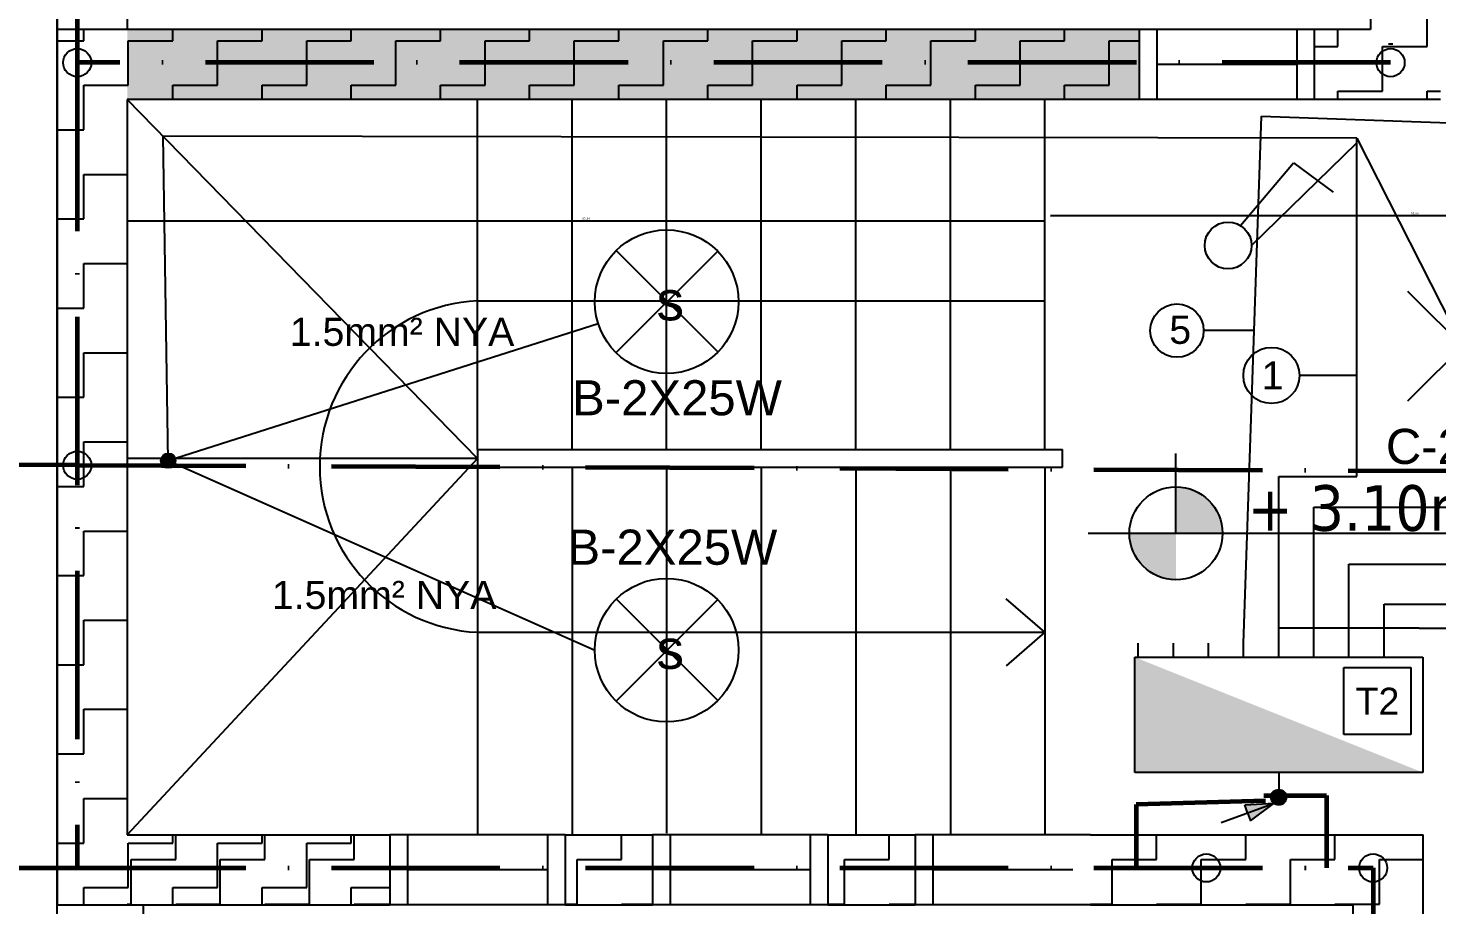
# Model space of a CAD drawing. Header units: millimetres. Extents: x 154 to 5560, y 36 to 724.
# Drawn here: x 2175.1 to 2275.4, y 291.8 to 354.3 of the extents above; entities that cross this region are included whole.
import ezdxf

# ---------------------------------------------------------------- set-up
doc = ezdxf.new("R2010")
doc.units = ezdxf.units.MM
doc.linetypes.add('ACAD_ISO10W100', pattern=[18, 12, -3, 0, -3])
for name, color, linetype in [('KUVVETLİ AKIM', 90, 'Continuous'), ('MİMARİ PLAN', 8, 'Continuous'), ('SEMBOL LİSTESİ', 7, 'Continuous'), ('topraklama', 104, 'Continuous')]:
    doc.layers.add(name, color=color, linetype=linetype)
doc.styles.get("Standard").update_dxf_attribs({"font": 'arial.ttf'})
doc.styles.add('taho', font='tahoma.ttf')
doc.dimstyles.new('PATO', dxfattribs={"dimtxt": 0.15, "dimasz": 0.1, "dimexe": 0.02, "dimexo": 0, "dimgap": 0.1, "dimtad": 2, "dimzin": 1, "dimdsep": 46, "dimtxsty": 'taho', "dimblk": 'ARCHTICK', "dimcen": 0.1, "dimse1": 1, "dimse2": 1, "dimclrd": 256, "dimclre": 1, "dimclrt": 256, "dimadec": 0, "dimazin": 0, "dimtfac": 1, "dimtix": 1, "dimtmove": 0, "dimatfit": 3, "dimldrblk": 'ARCHTICK', "dimfxl": 1, "dimtolj": 1, "dimtzin": 0, "dimarcsym": 0})

# ---------------------------------------------------------------- blocks, each defined once
blk = doc.blocks.new('_ARCHTICK')
at = {"color": 0, "linetype": 'ByBlock', "const_width": 0.15}
blk.add_lwpolyline([(-0.5, -0.5), (0.5, 0.5)], dxfattribs=at)
blk = doc.blocks.new('*D104')
at = {"layer": 'Defpoints', "color": 0, "transparency": 16777216}
for p in [(2247.91, 340.9), (2299.79, 336.06), (2247.91, 334.77)]:
    blk.add_point(p, dxfattribs=at)
at = {"layer": 'MİMARİ PLAN', "lineweight": -2, "transparency": 16777216}
blk.add_line((2299.79, 340.9), (2247.91, 340.9), dxfattribs=at)
at = {"layer": 'MİMARİ PLAN', "lineweight": -2, "transparency": 16777216, "xscale": 0.1, "yscale": 0.1, "zscale": 0.1, "rotation": 180}
blk.add_blockref('_ARCHTICK', (2247.91, 340.9), dxfattribs=at)
at = {"layer": 'MİMARİ PLAN', "lineweight": -2, "transparency": 16777216, "xscale": 0.1, "yscale": 0.1, "zscale": 0.1}
blk.add_blockref('_ARCHTICK', (2299.79, 340.9), dxfattribs=at)
at = {"layer": 'MİMARİ PLAN', "transparency": 16777216, "insert": (2273.85, 341.08), "char_height": 0.15, "attachment_point": 5, "style": 'taho'}
blk.add_mtext('\\A1;51.88', dxfattribs=at)
blk = doc.blocks.new('*D106')
at = {"layer": 'Defpoints', "color": 0, "transparency": 16777216}
for p in [(2269.45, 307.03), (2177.17, 306.72), (2177.17, 269.57)]:
    blk.add_point(p, dxfattribs=at)
at = {"layer": 'MİMARİ PLAN', "lineweight": -2, "transparency": 16777216}
blk.add_line((2269.45, 269.57), (2177.17, 269.57), dxfattribs=at)
at = {"layer": 'MİMARİ PLAN', "lineweight": -2, "transparency": 16777216, "xscale": 0.1, "yscale": 0.1, "zscale": 0.1, "rotation": 180}
blk.add_blockref('_ARCHTICK', (2177.17, 269.57), dxfattribs=at)
at = {"layer": 'MİMARİ PLAN', "lineweight": -2, "transparency": 16777216, "xscale": 0.1, "yscale": 0.1, "zscale": 0.1}
blk.add_blockref('_ARCHTICK', (2269.45, 269.57), dxfattribs=at)
at = {"layer": 'MİMARİ PLAN', "transparency": 16777216, "insert": (2223.31, 269.39), "char_height": 0.15, "attachment_point": 5, "style": 'taho'}
blk.add_mtext('\\A1;92.28', dxfattribs=at)
blk = doc.blocks.new('*D108')
at = {"layer": 'Defpoints', "color": 0, "transparency": 16777216}
for p in [(2182.16, 340.53), (2182.16, 335.98), (2247.5, 335.98)]:
    blk.add_point(p, dxfattribs=at)
at = {"layer": 'MİMARİ PLAN', "lineweight": -2, "transparency": 16777216}
blk.add_line((2247.5, 340.53), (2182.16, 340.53), dxfattribs=at)
at = {"layer": 'MİMARİ PLAN', "lineweight": -2, "transparency": 16777216, "xscale": 0.1, "yscale": 0.1, "zscale": 0.1, "rotation": 180}
blk.add_blockref('_ARCHTICK', (2182.16, 340.53), dxfattribs=at)
at = {"layer": 'MİMARİ PLAN', "lineweight": -2, "transparency": 16777216, "xscale": 0.1, "yscale": 0.1, "zscale": 0.1}
blk.add_blockref('_ARCHTICK', (2247.5, 340.53), dxfattribs=at)
at = {"layer": 'MİMARİ PLAN', "transparency": 16777216, "insert": (2214.83, 340.71), "char_height": 0.15, "attachment_point": 5, "style": 'taho'}
blk.add_mtext('\\A1;65.34', dxfattribs=at)
blk = doc.blocks.new('*D132')
at = {"layer": 'Defpoints', "color": 0, "transparency": 16777216}
for p in [(2177.17, 391.9), (2270.69, 379.76), (2177.17, 354.18)]:
    blk.add_point(p, dxfattribs=at)
at = {"layer": 'MİMARİ PLAN', "lineweight": -2, "transparency": 16777216}
blk.add_line((2270.69, 391.9), (2177.17, 391.9), dxfattribs=at)
at = {"layer": 'MİMARİ PLAN', "lineweight": -2, "transparency": 16777216, "xscale": 0.1, "yscale": 0.1, "zscale": 0.1, "rotation": 180}
blk.add_blockref('_ARCHTICK', (2177.17, 391.9), dxfattribs=at)
at = {"layer": 'MİMARİ PLAN', "lineweight": -2, "transparency": 16777216, "xscale": 0.1, "yscale": 0.1, "zscale": 0.1}
blk.add_blockref('_ARCHTICK', (2270.69, 391.9), dxfattribs=at)
at = {"layer": 'MİMARİ PLAN', "transparency": 16777216, "insert": (2223.93, 392.07), "char_height": 0.15, "attachment_point": 5, "style": 'taho'}
blk.add_mtext('\\A1;93.52', dxfattribs=at)
blk = doc.blocks.new('*D133')
at = {"layer": 'Defpoints', "color": 0, "transparency": 16777216}
for p in [(2188.52, 349.19), (2166.37, 296.81), (2188.52, 296.81)]:
    blk.add_point(p, dxfattribs=at)
at = {"layer": 'MİMARİ PLAN', "lineweight": -2, "transparency": 16777216}
blk.add_line((2166.37, 349.19), (2166.37, 296.81), dxfattribs=at)
at = {"layer": 'MİMARİ PLAN', "lineweight": -2, "transparency": 16777216, "xscale": 0.1, "yscale": 0.1, "zscale": 0.1}
for p, rotation in [((2166.37, 349.19), 90), ((2166.37, 296.81), 270)]:
    blk.add_blockref('_ARCHTICK', p, dxfattribs=dict(at, rotation=rotation))
at = {"layer": 'MİMARİ PLAN', "transparency": 16777216, "insert": (2166.19, 323), "char_height": 0.15, "attachment_point": 5, "rotation": 90, "style": 'taho'}
blk.add_mtext('\\A1;52.37', dxfattribs=at)
blk = doc.blocks.new('*D134')
at = {"layer": 'Defpoints', "color": 0, "transparency": 16777216}
for p in [(2210.46, 354.18), (2166.37, 349.19), (2215.44, 349.19)]:
    blk.add_point(p, dxfattribs=at)
at = {"layer": 'MİMARİ PLAN', "lineweight": -2, "transparency": 16777216}
blk.add_line((2166.37, 354.18), (2166.37, 349.19), dxfattribs=at)
at = {"layer": 'MİMARİ PLAN', "lineweight": -2, "transparency": 16777216, "xscale": 0.1, "yscale": 0.1, "zscale": 0.1}
for p, rotation in [((2166.37, 354.18), 90), ((2166.37, 349.19), 270)]:
    blk.add_blockref('_ARCHTICK', p, dxfattribs=dict(at, rotation=rotation))
at = {"layer": 'MİMARİ PLAN', "transparency": 16777216, "insert": (2166.19, 351.68), "char_height": 0.15, "attachment_point": 5, "rotation": 90, "style": 'taho'}
blk.add_mtext('\\A1;4.99', dxfattribs=at)
blk = doc.blocks.new('*D135')
at = {"layer": 'Defpoints', "color": 0, "transparency": 16777216}
for p in [(2210.46, 296.81), (2166.37, 291.83), (2215.44, 291.83)]:
    blk.add_point(p, dxfattribs=at)
at = {"layer": 'MİMARİ PLAN', "lineweight": -2, "transparency": 16777216}
blk.add_line((2166.37, 296.81), (2166.37, 291.83), dxfattribs=at)
at = {"layer": 'MİMARİ PLAN', "lineweight": -2, "transparency": 16777216, "xscale": 0.1, "yscale": 0.1, "zscale": 0.1}
for p, rotation in [((2166.37, 296.81), 90), ((2166.37, 291.83), 270)]:
    blk.add_blockref('_ARCHTICK', p, dxfattribs=dict(at, rotation=rotation))
at = {"layer": 'MİMARİ PLAN', "transparency": 16777216, "insert": (2166.19, 294.32), "char_height": 0.15, "attachment_point": 5, "rotation": 90, "style": 'taho'}
blk.add_mtext('\\A1;4.99', dxfattribs=at)
blk = doc.blocks.new('*D143')
at = {"layer": 'Defpoints', "color": 0, "transparency": 16777216}
for p in [(2123.62, 291.83), (2166.37, 287.44), (2269.45, 287.44)]:
    blk.add_point(p, dxfattribs=at)
at = {"layer": 'MİMARİ PLAN', "lineweight": -2, "transparency": 16777216}
blk.add_line((2166.37, 291.83), (2166.37, 287.44), dxfattribs=at)
at = {"layer": 'MİMARİ PLAN', "lineweight": -2, "transparency": 16777216, "xscale": 0.1, "yscale": 0.1, "zscale": 0.1}
for p, rotation in [((2166.37, 291.83), 90), ((2166.37, 287.44), 270)]:
    blk.add_blockref('_ARCHTICK', p, dxfattribs=dict(at, rotation=rotation))
at = {"layer": 'MİMARİ PLAN', "transparency": 16777216, "insert": (2166.55, 289.63), "char_height": 0.15, "attachment_point": 5, "rotation": 90, "style": 'taho'}
blk.add_mtext('\\A1;4.39', dxfattribs=at)
blk = doc.blocks.new('*D160')
at = {"layer": 'Defpoints', "color": 0, "transparency": 16777216}
for p in [(2184.73, 354.18), (2154.29, 291.83), (2184.73, 291.83)]:
    blk.add_point(p, dxfattribs=at)
at = {"layer": 'MİMARİ PLAN', "lineweight": -2, "transparency": 16777216}
blk.add_line((2154.29, 354.18), (2154.29, 291.83), dxfattribs=at)
at = {"layer": 'MİMARİ PLAN', "lineweight": -2, "transparency": 16777216, "xscale": 0.1, "yscale": 0.1, "zscale": 0.1}
for p, rotation in [((2154.29, 354.18), 90), ((2154.29, 291.83), 270)]:
    blk.add_blockref('_ARCHTICK', p, dxfattribs=dict(at, rotation=rotation))
at = {"layer": 'MİMARİ PLAN', "transparency": 16777216, "insert": (2154.11, 323), "char_height": 0.15, "attachment_point": 5, "rotation": 90, "style": 'taho'}
blk.add_mtext('\\A1;62.35', dxfattribs=at)
blk = doc.blocks.new('*D162')
at = {"layer": 'Defpoints', "color": 0, "transparency": 16777216}
for p in [(2177.17, 291.83), (2177.17, 231.97), (2183.3, 231.97)]:
    blk.add_point(p, dxfattribs=at)
at = {"layer": 'MİMARİ PLAN', "lineweight": -2, "transparency": 16777216}
blk.add_line((2183.3, 291.83), (2183.3, 231.97), dxfattribs=at)
at = {"layer": 'MİMARİ PLAN', "lineweight": -2, "transparency": 16777216, "xscale": 0.1, "yscale": 0.1, "zscale": 0.1}
for p, rotation in [((2183.3, 291.83), 90), ((2183.3, 231.97), 270)]:
    blk.add_blockref('_ARCHTICK', p, dxfattribs=dict(at, rotation=rotation))
at = {"layer": 'MİMARİ PLAN', "transparency": 16777216, "insert": (2183.47, 261.9), "char_height": 0.15, "attachment_point": 5, "rotation": 90, "style": 'taho'}
blk.add_mtext('\\A1;59.86', dxfattribs=at)

msp = doc.modelspace()

# ---------------------------------------------------------------- hatches: boundary and pattern name
at = {"layer": 'KUVVETLİ AKIM'}
h = msp.add_hatch(color=256, dxfattribs=at)
h.dxf.hatch_style = 1
h.paths.add_polyline_path([(2185.067, 323.986), (2185.072, 323.625), (2185.569, 323.625, 0.3308906)])
h.paths.add_polyline_path([(2185.075, 323.467), (2185.072, 323.625), (2184.58, 323.625, 0.0773485), (2184.556, 323.467, 0.8100263), (2185.549, 323.256)])
h.paths.add_polyline_path([(2185.594, 323.467, 0.0773485), (2185.569, 323.625), (2185.075, 323.467), (2185.549, 323.256, 0.1049563)])
h.paths.add_polyline_path([(2185.569, 323.625), (2185.072, 323.625), (2185.075, 323.467)])
h.paths.add_polyline_path([(2185.067, 323.986, 0.321936), (2184.58, 323.625), (2185.072, 323.625)])
h = msp.add_hatch(color=256, dxfattribs=at)
h.dxf.hatch_style = 1
h.paths.add_polyline_path([(2264.7, 299.487, 1), (2263.602, 299.487, 0.2206343), (2263.796, 299.068), (2263.816, 299.069), (2263.805, 299.061, 0.6313188)], flags=17)
h.paths.add_polyline_path([(2263.602, 299.487, -1), (2264.7, 299.487, -0.6313188), (2263.805, 299.061), (2262.143, 297.819), (2261.938, 298.383), (2261.732, 298.947), (2263.796, 299.068, -0.2206343)])
h = msp.add_hatch(color=256, dxfattribs=at)
h.dxf.hatch_style = 1
h.paths.add_polyline_path([(2264.7, 299.487, 1), (2263.602, 299.487, 0.2206343), (2263.796, 299.068), (2263.816, 299.069), (2263.805, 299.061, 0.6313188)])
at = {"layer": 'MİMARİ PLAN'}
h = msp.add_hatch(dxfattribs=at)
h.set_pattern_fill('ZIGZAG', color=256, style=0)
h.set_pattern_definition([(0, (1658.768, 622.8353), (3.175, 3.175), [3.175, -3.175]), (90, (1661.943, 622.8353), (-3.175, 3.175), [3.175, -3.175])])
h.paths.add_polyline_path([(2325.561, 370.554), (2270.692, 370.554), (2270.692, 354.177), (2266.686, 354.177), (2266.686, 349.188), (2275.68, 349.188), (2275.68, 365.566), (2325.561, 365.566)])
h = msp.add_hatch(dxfattribs=at)
h.set_pattern_fill('ZIGZAG', color=256, style=0)
h.set_pattern_definition([(0, (1655.1787, 588.325), (3.175, 3.175), [3.175, -3.175]), (90, (1658.3537, 588.325), (-3.175, 3.175), [3.175, -3.175])])
h.paths.add_polyline_path([(2182.158, 349.188), (2207.098, 349.188), (2254.216, 349.188), (2254.216, 354.177), (2177.17, 354.177), (2177.17, 291.826), (2200.863, 291.826), (2200.863, 296.814), (2182.158, 296.814)])
msp.add_hatch(color=256, dxfattribs=at).paths.add_polyline_path([(2254.216, 354.177), (2182.158, 354.177), (2182.158, 349.188), (2207.098, 349.188), (2254.216, 349.188)])
h = msp.add_hatch(color=256, dxfattribs=at)
h.dxf.hatch_style = 1
h.paths.add_polyline_path([(2256.835, 314.973, -0.4142136), (2253.519, 318.289), (2256.835, 318.289)])
h.paths.add_polyline_path([(2260.151, 318.289), (2256.835, 318.289), (2256.835, 321.605, -0.4142136)])
h = msp.add_hatch(dxfattribs=at)
h.set_pattern_fill('ZIGZAG', color=256, style=0)
h.set_pattern_definition([(0, (1655.3787, 587.1492), (3.175, 3.175), [3.175, -3.175]), (90, (1658.5537, 587.1492), (-3.175, 3.175), [3.175, -3.175])])
h.paths.add_polyline_path([(2274.437, 274.968), (2269.449, 274.968), (2269.449, 262.498), (2274.437, 262.498)])
h.paths.add_polyline_path([(2274.437, 296.814), (2250.743, 296.814), (2250.743, 291.826), (2269.449, 291.826), (2269.449, 287.438), (2274.437, 287.438)])
h.paths.add_polyline_path([(2238.273, 296.814), (2232.038, 296.814), (2232.038, 291.826), (2238.273, 291.826)])
h.paths.add_polyline_path([(2219.568, 296.814), (2213.333, 296.814), (2213.333, 291.826), (2219.568, 291.826)])
h.paths.add_polyline_path([(2200.863, 296.814), (2182.158, 296.814), (2182.158, 291.826), (2200.863, 291.826)])

# ---------------------------------------------------------------- linework, layer by layer
for p, q in [((2262.412, 332.725), (2258.805, 332.725)), ((2269.724, 329.532), (2265.633, 329.532))]:
    msp.add_line(p, q)
for centre, radius in [((2256.905, 332.725), 1.9), ((2263.633, 329.532), 2)]:
    msp.add_circle(centre, radius)
at = {"layer": 'KUVVETLİ AKIM'}
for p, q in [((2261.651, 310.462), (2262.934, 347.994)), ((2262.934, 347.994), (2276.943, 347.515)), ((2269.724, 346.442), (2184.701, 346.582)), ((2185.075, 323.467), (2184.701, 346.582)), ((2262.215, 338.795), (2269.724, 346.102)), ((2269.724, 346.102), (2269.724, 346.442)), ((2269.724, 346.442), (2277.24, 331.622)), ((2269.724, 322.331), (2269.724, 346.102)), ((2185.075, 323.467), (2215.695, 333.234)), ((2185.075, 323.467), (2215.453, 309.963)), ((2264.151, 310.462), (2264.151, 322.331)), ((2264.151, 322.331), (2269.724, 322.331)), ((2266.651, 310.462), (2266.651, 320.147)), ((2266.651, 320.147), (2305.27, 320.147)), ((2269.151, 310.462), (2269.151, 316.099)), ((2269.151, 316.099), (2297.261, 316.099)), ((2271.651, 310.462), (2271.651, 313.24)), ((2271.651, 313.24), (2294.603, 313.24)), ((2274.151, 311.544), (2264.151, 311.544)), ((2274.151, 311.544), (2276.541, 311.544)), ((2254.151, 309.462), (2254.151, 310.462)), ((2256.651, 309.462), (2256.651, 310.462)), ((2259.151, 309.462), (2259.151, 310.462)), ((2261.651, 309.462), (2261.651, 310.462)), ((2264.151, 309.462), (2264.151, 310.462)), ((2266.651, 309.462), (2266.651, 310.462)), ((2269.151, 309.462), (2269.151, 310.462)), ((2271.651, 309.462), (2271.651, 310.462)), ((2264.151, 301.26), (2264.151, 300.215)), ((2264.151, 300.215), (2264.151, 299.487)), ((2260.059, 297.697), (2263.816, 299.069)), ((2261.732, 298.947), (2263.816, 299.069)), ((2261.938, 298.383), (2261.732, 298.947)), ((2262.143, 297.819), (2263.816, 299.069)), ((2261.938, 298.383), (2262.143, 297.819))]:
    msp.add_line(p, q, dxfattribs=at)
for centre, radius in [((2185.075, 323.467), 0.519), ((2264.151, 299.487), 0.549)]:
    msp.add_circle(centre, radius, dxfattribs=at)
at = {"layer": 'MİMARİ PLAN'}
for p, q in [((2182.158, 497.831), (2182.158, 354.177)), ((2177.17, 496.501), (2177.17, 354.177)), ((2270.692, 370.554), (2270.692, 354.177)), ((2254.216, 354.177), (2177.17, 354.177)), ((2254.216, 354.177), (2254.216, 349.188)), ((2266.686, 354.177), (2254.216, 354.177)), ((2255.463, 354.177), (2255.463, 349.188)), ((2265.439, 354.177), (2265.439, 349.188)), ((2270.692, 354.177), (2266.686, 354.177)), ((2266.686, 354.177), (2266.686, 349.188)), ((2265.439, 351.683), (2255.463, 351.683)), ((2254.216, 349.188), (2182.158, 349.188)), ((2207.098, 349.188), (2182.158, 349.188)), ((2207.098, 323.625), (2182.158, 349.188)), ((2207.098, 324.248), (2207.098, 349.188)), ((2213.832, 324.248), (2213.832, 349.188)), ((2220.566, 324.248), (2220.566, 349.188)), ((2227.3, 324.248), (2227.3, 349.188)), ((2234.033, 324.248), (2234.033, 349.188)), ((2240.767, 324.248), (2240.767, 349.188)), ((2247.501, 324.248), (2247.501, 349.188)), ((2266.686, 349.188), (2254.216, 349.188)), ((2275.68, 349.188), (2266.686, 349.188)), ((2207.098, 334.848), (2247.501, 334.848)), ((2207.098, 324.248), (2207.098, 296.814)), ((2207.098, 324.248), (2240.767, 324.248)), ((2207.098, 324.248), (2248.748, 324.248)), ((2248.748, 323.001), (2248.748, 324.248)), ((2207.098, 323.625), (2182.158, 296.814)), ((2207.098, 323.625), (2182.158, 323.625)), ((2207.098, 323.001), (2242.014, 323.001)), ((2207.098, 323.001), (2248.748, 323.001)), ((2213.832, 323.001), (2213.832, 296.814)), ((2220.566, 323.001), (2220.566, 296.925)), ((2227.3, 323.001), (2227.3, 296.814)), ((2234.033, 323.001), (2234.033, 296.814)), ((2240.767, 323.001), (2240.767, 296.814)), ((2247.501, 323.001), (2247.501, 296.814)), ((2256.835, 318.289), (2256.835, 323.963)), ((2250.571, 318.289), (2280.038, 318.289)), ((2247.501, 311.237), (2244.732, 313.627)), ((2207.098, 311.237), (2247.501, 311.237)), ((2247.501, 311.237), (2244.732, 308.848)), ((2182.158, 296.814), (2200.863, 296.814)), ((2200.863, 296.814), (2200.863, 291.826)), ((2213.333, 296.814), (2200.863, 296.814)), ((2202.11, 296.814), (2202.11, 291.826)), ((2212.086, 296.814), (2212.086, 291.826)), ((2213.333, 296.814), (2219.568, 296.814)), ((2213.333, 296.814), (2213.333, 291.826)), ((2219.568, 296.814), (2219.568, 291.826)), ((2232.038, 296.814), (2219.568, 296.814)), ((2220.815, 296.814), (2220.815, 291.826)), ((2230.791, 296.814), (2230.791, 291.826)), ((2232.038, 296.814), (2238.273, 296.814)), ((2232.038, 296.814), (2232.038, 291.826)), ((2238.273, 296.814), (2238.273, 291.826)), ((2250.743, 296.814), (2238.273, 296.814)), ((2239.52, 296.814), (2239.52, 291.826)), ((2250.743, 296.814), (2274.437, 296.814)), ((2274.437, 287.438), (2274.437, 296.814)), ((2212.086, 294.32), (2202.11, 294.32)), ((2230.791, 294.32), (2220.815, 294.32)), ((2249.496, 294.32), (2239.52, 294.32)), ((2177.17, 291.826), (2182.158, 291.826)), ((2177.17, 291.826), (2200.863, 291.826)), ((2213.333, 291.826), (2200.863, 291.826)), ((2213.333, 291.826), (2219.568, 291.826)), ((2232.038, 291.826), (2219.568, 291.826)), ((2232.038, 291.826), (2238.273, 291.826)), ((2250.743, 291.826), (2238.273, 291.826)), ((2250.743, 291.826), (2269.449, 291.826)), ((2269.449, 287.438), (2269.449, 291.826))]:
    msp.add_line(p, q, dxfattribs=at)
at = {"layer": 'MİMARİ PLAN', "ltscale": 0.2}
for p, q in [((2177.17, 354.177), (2177.17, 291.826)), ((2182.158, 349.188), (2182.158, 296.814))]:
    msp.add_line(p, q, dxfattribs=at)
at = {"layer": 'MİMARİ PLAN'}
msp.add_lwpolyline([(2478.448, 64.297), (2177.17, 64.297), (2177.17, 677.828), (2478.448, 677.828), (2478.448, 64.297)], dxfattribs=at)
msp.add_circle((2256.835, 318.289), 3.316, dxfattribs=at)
msp.add_arc((2207.68, 323.043), 11.82, 92.82284, 267.17716, dxfattribs=at)
at = {"layer": 'SEMBOL LİSTESİ', "color": 7}
for p, q in [((2261.441, 340.204), (2265.214, 344.681)), ((2265.214, 344.681), (2268.026, 342.585)), ((2253.898, 309.462), (2274.404, 309.462)), ((2253.898, 301.26), (2253.898, 309.462)), ((2274.404, 309.462), (2274.404, 301.26)), ((2274.404, 301.26), (2253.898, 301.26))]:
    msp.add_line(p, q, dxfattribs=at)
at = {"layer": 'SEMBOL LİSTESİ', "color": 7, "linetype": 'Continuous'}
for p, q in [((2216.992, 331.19), (2224.223, 338.421)), ((2224.223, 331.19), (2216.992, 338.421)), ((2281.141, 327.721), (2273.339, 335.522)), ((2273.339, 327.721), (2281.141, 335.522)), ((2216.992, 306.366), (2224.223, 313.597)), ((2224.223, 306.366), (2216.992, 313.597))]:
    msp.add_line(p, q, dxfattribs=at)
at = {"layer": 'SEMBOL LİSTESİ'}
for p, q in [((2268.793, 308.728), (2273.569, 308.728)), ((2268.793, 303.952), (2268.793, 308.728)), ((2273.569, 308.728), (2273.569, 303.952)), ((2273.569, 303.952), (2268.793, 303.952))]:
    msp.add_line(p, q, dxfattribs=at)
for centre in [(2178.594, 351.816), (2272.117, 351.816), (2178.594, 323.135), (2258.997, 294.453), (2270.873, 294.453)]:
    msp.add_circle(centre, 1, dxfattribs=at)
at = {"layer": 'SEMBOL LİSTESİ', "color": 7}
for centre, radius in [((2260.546, 338.795), 1.668), ((2220.566, 334.788), 5.113), ((2220.566, 309.963), 5.113)]:
    msp.add_circle(centre, radius, dxfattribs=at)
msp.add_solid([(2274.404, 301.26), (2253.898, 309.462), (2253.898, 301.26)], dxfattribs=at)
at = {"layer": 'topraklama', "linetype": 'ACAD_ISO10W100', "lineweight": 60}
for p, q in [((2272.117, 368.194), (2272.117, 351.816)), ((2178.594, 359.742), (2178.594, 351.816)), ((2272.117, 351.816), (2178.594, 351.816)), ((2178.594, 351.816), (2178.594, 294.453)), ((2178.594, 323.135), (2172.974, 323.16)), ((2178.594, 323.135), (2400.064, 322.25)), ((2263.209, 299.23), (2254.009, 298.978)), ((2254.009, 298.978), (2254.009, 294.453)), ((2263.081, 299.621), (2267.548, 299.621)), ((2267.548, 299.621), (2267.548, 294.453)), ((2172.298, 294.453), (2178.594, 294.453)), ((2178.594, 294.453), (2270.873, 294.453)), ((2270.873, 294.453), (2270.873, 162.202))]:
    msp.add_line(p, q, dxfattribs=at)

# ---------------------------------------------------------------- texts
at = {"attachment_point": 1}
for s, width, insert, char_height in [('1.5mm² NYA', 16.33195, (2193.73, 333.641), 2), ('{\\H0.5x;5}', 2.42692, (2256.36, 333.784), 4), ('{\\H0.5x;1}', 2.42692, (2262.934, 330.534), 4), ('B-2X25W', 21.27453, (2213.832, 329.194), 2.5), ('C-20W', 21.27453, (2271.782, 325.731), 2.5), ('B-2X25W', 21.27453, (2213.501, 318.551), 2.5), ('1.5mm² NYA', 16.33195, (2192.454, 314.902), 2)]:
    msp.add_mtext_dynamic_manual_height_columns(s, width=width, gutter_width=20, heights=[0], dxfattribs=dict(at, insert=insert, char_height=char_height))
at = {"layer": 'MİMARİ PLAN', "style": 'taho'}
msp.add_text('+ 3.10m.', height=3.2459, dxfattribs=at).set_placement((2261.943, 318.471))
at = {"layer": 'SEMBOL LİSTESİ', "attachment_point": 1}
for s, width, gutter_width, insert, char_height in [('s', 2.54979, 14.013, (2219.844, 336.262), 2.803), ('s', 2.54979, 14.013, (2219.844, 311.438), 2.803), ('T2', 4.7763, 9.553, (2269.628, 307.291), 1.9105)]:
    msp.add_mtext_dynamic_manual_height_columns(s, width=width, gutter_width=gutter_width, heights=[0], dxfattribs=dict(at, insert=insert, char_height=char_height))

# ---------------------------------------------------------------- dimensions: what is measured, and where the dimension line sits
at = {"layer": 'MİMARİ PLAN'}
for base, p1, p2, picture, middle in [((2177.17, 391.895), (2270.692, 379.755), (2177.17, 354.177), '*D132', (2223.931, 392.073)), ((2247.91, 340.904), (2299.786, 336.059), (2247.91, 334.765), '*D104', (2273.848, 341.082)), ((2182.158, 340.531), (2247.501, 335.984), (2182.158, 335.984), '*D108', (2214.829, 340.71)), ((2177.17, 269.569), (2269.449, 307.026), (2177.17, 306.716), '*D106', (2223.309, 269.39))]:
    dim = msp.add_linear_dim(base=base, p1=p1, p2=p2, dimstyle='PATO', dxfattribs=at)
    dim.commit()
    dim.dimension.update_dxf_attribs({"geometry": picture, "text_midpoint": middle})
for base, p1, p2, picture, middle in [((2154.29, 291.826), (2184.727, 354.177), (2184.727, 291.826), '*D160', (2154.112, 323.001)), ((2166.367, 349.188), (2210.455, 354.177), (2215.443, 349.188), '*D134', (2166.189, 351.683)), ((2166.367, 296.814), (2188.517, 349.188), (2188.517, 296.814), '*D133', (2166.189, 323.001)), ((2166.367, 291.826), (2210.455, 296.814), (2215.443, 291.826), '*D135', (2166.189, 294.32)), ((2166.367, 287.438), (2123.623, 291.826), (2269.449, 287.438), '*D143', (2166.545, 289.632)), ((2183.296, 231.969), (2177.17, 291.826), (2177.17, 231.969), '*D162', (2183.475, 261.898))]:
    dim = msp.add_linear_dim(base=base, p1=p1, p2=p2, angle=90, dimstyle='PATO', dxfattribs=at)
    dim.commit()
    dim.dimension.update_dxf_attribs({"geometry": picture, "text_midpoint": middle})

doc.saveas('drawing.dxf')
